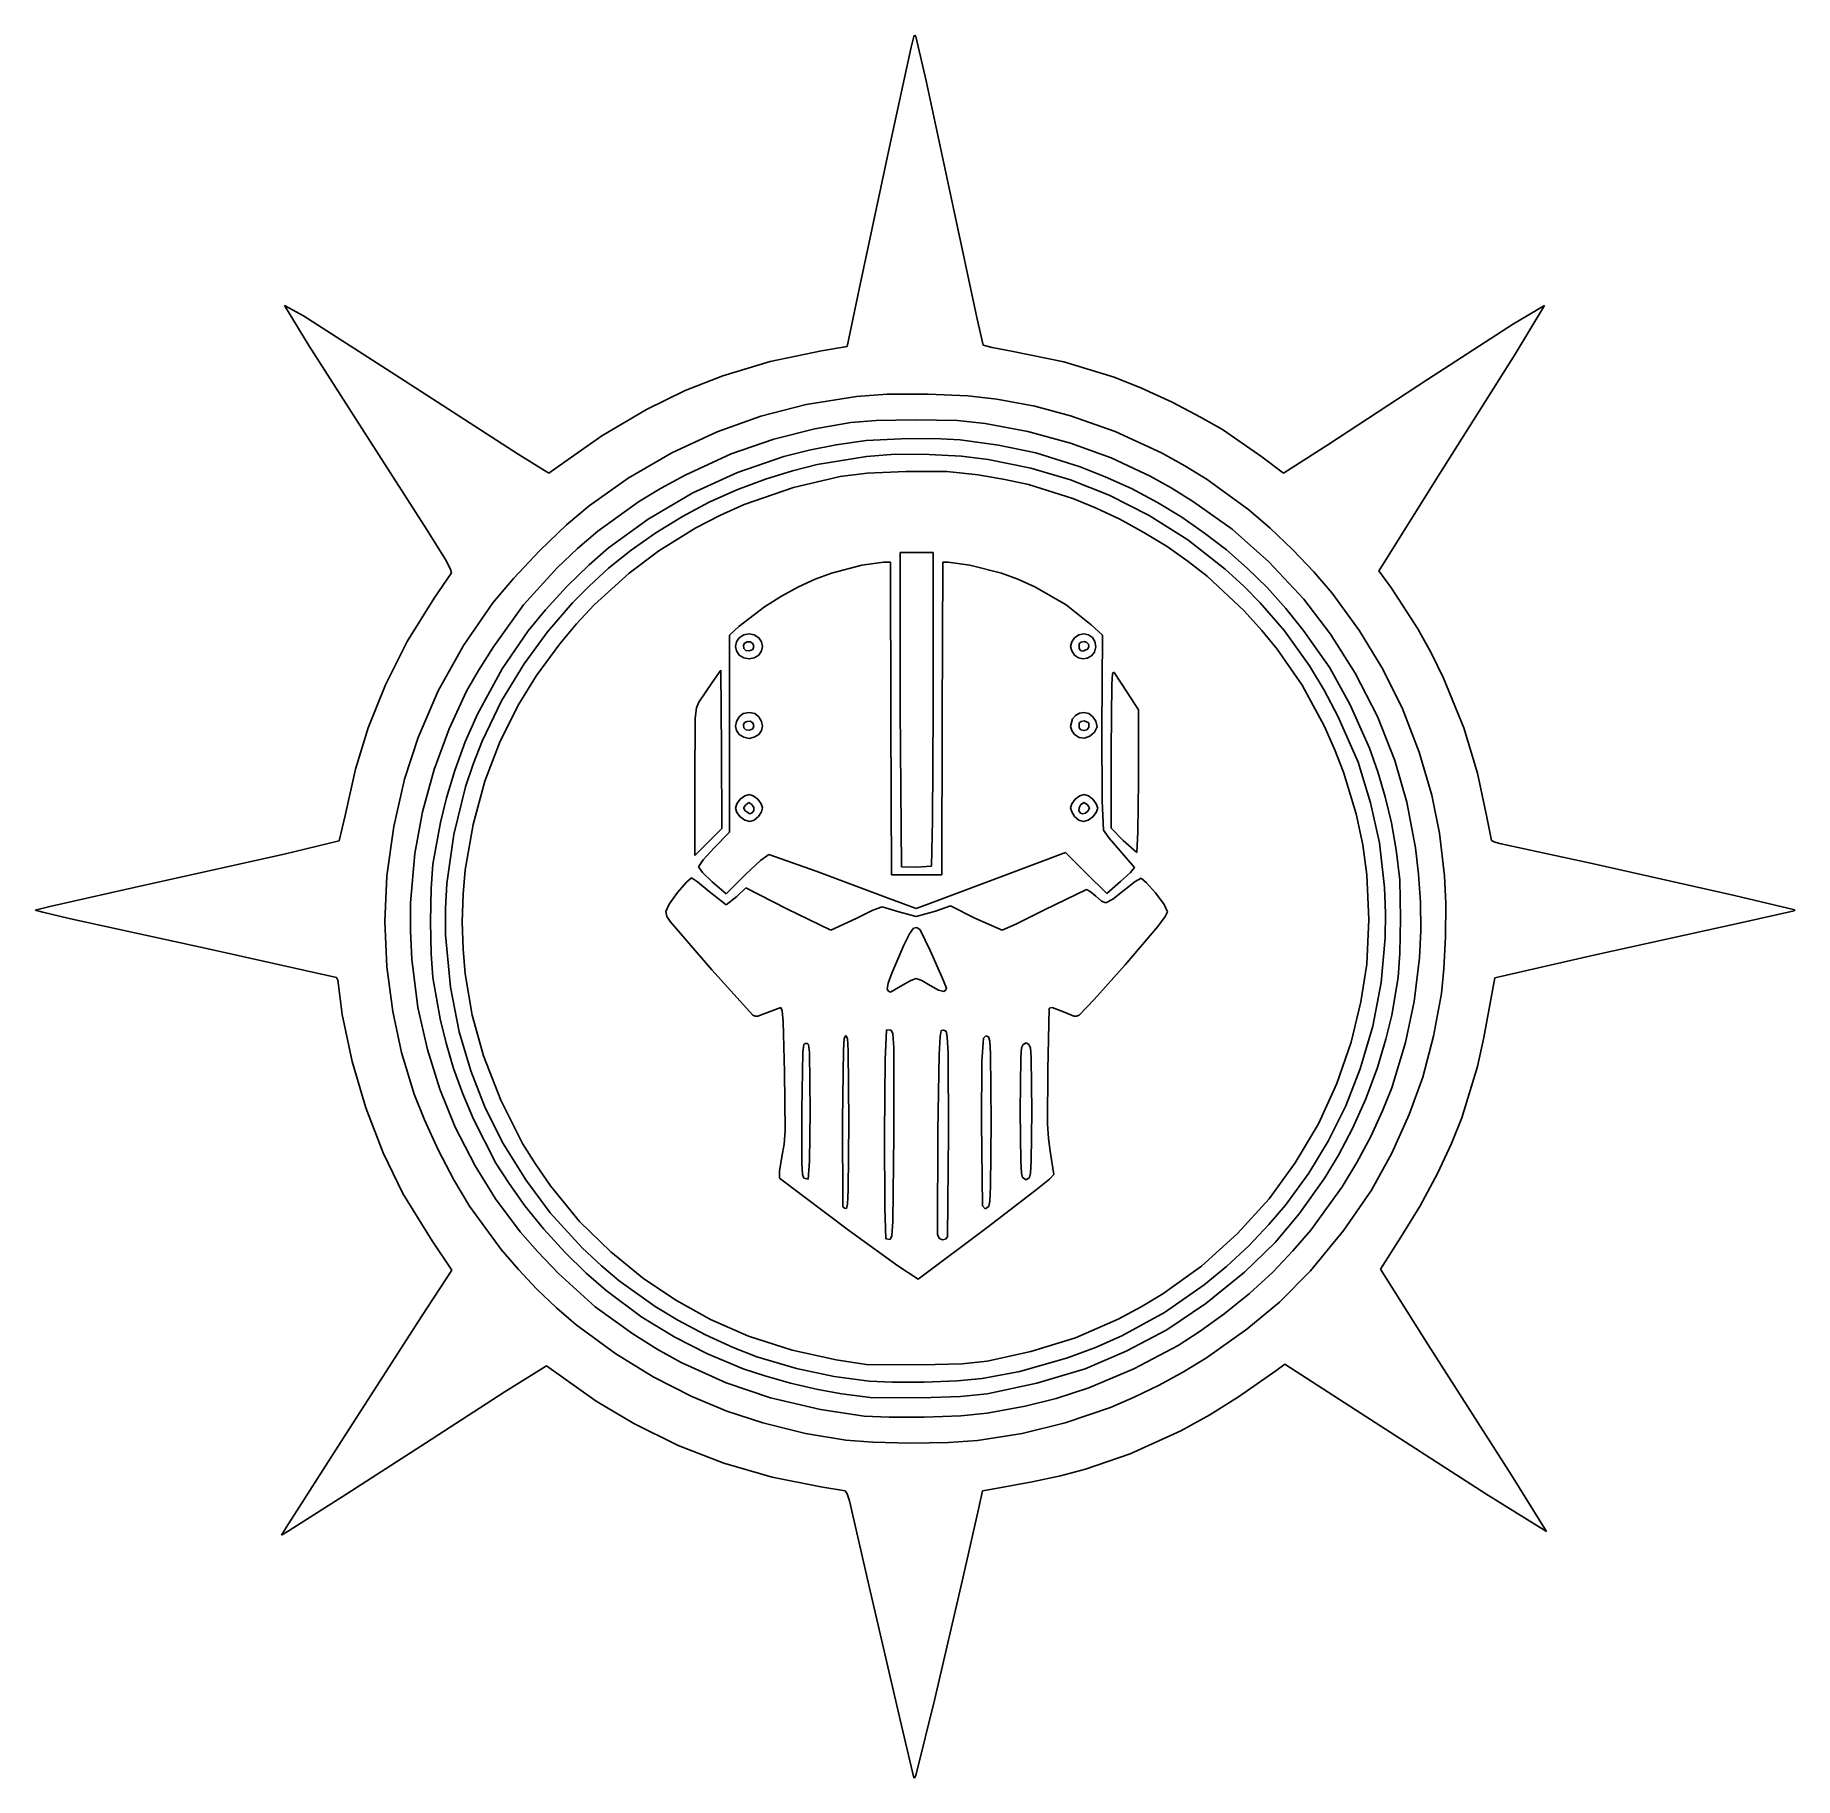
# Model space of a CAD drawing. Extents: x 318 to 558, y 66 to 304.
import ezdxf

# ---------------------------------------------------------------- set-up
doc = ezdxf.new("R2010")
doc.units = 0

msp = doc.modelspace()

# ---------------------------------------------------------------- linework, layer by layer
at = {"layer": 'Calque 1'}
for p, q in [((437.39815, 302.78459), (437.78689, 304.244011)), ((437.78689, 304.244011), (437.925359, 304.402046)), ((437.925359, 304.402046), (438.05398, 304.2398)), ((438.05398, 304.2398), (439.47709, 298.15722)), ((434.46233, 289.16139), (437.39815, 302.78459)), ((439.47709, 298.15722), (443.16748, 280.95932)), ((430.32405, 269.71449), (434.46233, 289.16139)), ((443.16748, 280.95932), (446.37625, 265.82522)), ((428.65279, 261.86282), (430.32405, 269.71449)), ((355.12958, 261.98905), (351.81349, 267.47553)), ((351.81349, 267.47553), (354.42365, 266.05271)), ((519.69092, 264.9694), (523.93633, 267.48835)), ((523.93633, 267.48835), (519.88831, 260.8048)), ((354.42365, 266.05271), (368.29585, 257.14537)), ((446.37625, 265.82522), (447.25841, 262.06685)), ((507.94182, 257.34215), (519.69092, 264.9694)), ((363.13104, 249.47385), (355.12958, 261.98905)), ((447.25841, 262.06685), (448.460165, 261.713817)), ((411.68754, 257.85691), (418.16983, 259.80651)), ((418.16983, 259.80651), (425.17893, 261.26186)), ((425.17893, 261.26186), (428.65279, 261.86282)), ((448.460165, 261.713817), (451.11869, 261.23849)), ((451.11869, 261.23849), (458.26264, 259.7938)), ((458.26264, 259.7938), (465.1418, 257.68697)), ((519.88831, 260.8048), (509.07161, 243.6531)), ((406.52816, 255.83792), (411.68754, 257.85691)), ((465.1418, 257.68697), (468.886319, 256.17096)), ((494.30382, 248.44859), (507.94182, 257.34215)), ((368.29585, 257.14537), (383.72195, 247.17749)), ((401.2365, 253.26624), (406.52816, 255.83792)), ((429.94389, 255.04217), (423.07505, 253.93108)), ((434.136961, 255.368135), (429.94389, 255.04217)), ((439.73347, 255.34616), (434.136961, 255.368135)), ((445.1547, 255.10911), (439.73347, 255.34616)), ((449.12618, 254.66722), (445.1547, 255.10911)), ((468.886319, 256.17096), (473.07087, 254.24569)), ((395.15108, 249.67336), (401.2365, 253.26624)), ((423.07505, 253.93108), (416.85734, 252.34195)), ((454.28555, 253.70671), (449.12618, 254.66722)), ((459.18035, 252.38707), (454.28555, 253.70671)), ((465.26576, 250.26987), (459.18035, 252.38707)), ((473.07087, 254.24569), (476.947015, 252.23777)), ((410.89389, 250.22909), (404.7052, 247.33488)), ((416.85734, 252.34195), (410.89389, 250.22909)), ((418.63597, 249.19026), (424.25538, 250.62122)), ((424.25538, 250.62122), (429.15017, 251.49922)), ((429.15017, 251.49922), (432.608455, 251.760165)), ((432.608455, 251.760165), (438.01371, 251.84945)), ((438.01371, 251.84945), (443.748735, 251.742454)), ((443.748735, 251.742454), (447.53871, 251.37127)), ((447.53871, 251.37127), (453.35961, 250.27541)), ((453.35961, 250.27541), (459.18044, 248.67434)), ((471.60461, 247.32861), (465.26576, 250.26987)), ((476.947015, 252.23777), (479.95004, 250.52307)), ((479.95004, 250.52307), (485.30799, 246.78266)), ((371.27889, 236.79935), (363.13104, 249.47385)), ((390.10059, 246.13051), (395.15108, 249.67336)), ((412.81739, 247.20066), (418.63597, 249.19026)), ((423.484735, 247.702972), (420.022, 246.83253)), ((427.16575, 248.45628), (423.484735, 247.702972)), ((431.278115, 249.00703), (427.16575, 248.45628)), ((436.05774, 249.2696), (431.278115, 249.00703)), ((440.552129, 249.289732), (436.05774, 249.2696)), ((444.095, 249.10081), (440.552129, 249.289732)), ((449.35822, 248.39886), (444.095, 249.10081)), ((454.41784, 247.32332), (449.35822, 248.39886)), ((459.18044, 248.67434), (464.73663, 246.63842)), ((488.28469, 244.54815), (494.30382, 248.44859)), ((383.72195, 247.17749), (387.93187, 244.57908)), ((387.93187, 244.57908), (390.10059, 246.13051)), ((404.7052, 247.33488), (398.75208, 243.87668)), ((406.53055, 244.3035), (412.81739, 247.20066)), ((420.022, 246.83253), (413.672, 244.67432)), ((421.215338, 244.88569), (424.55451, 245.75402)), ((424.55451, 245.75402), (431.30139, 246.86152)), ((431.30139, 246.86152), (435.239857, 247.162728)), ((435.239857, 247.162728), (439.86573, 247.13701)), ((439.86573, 247.13701), (444.293408, 246.879675)), ((444.293408, 246.879675), (447.93552, 246.44798)), ((447.93552, 246.44798), (453.75636, 245.26301)), ((453.75636, 245.26301), (459.15142, 243.65344)), ((460.50325, 245.4513), (454.41784, 247.32332)), ((463.927125, 244.08182), (460.50325, 245.4513)), ((464.73663, 246.63842), (470.03734, 244.16018)), ((474.790722, 245.549814), (471.60461, 247.32861)), ((477.82232, 243.68698), (474.790722, 245.549814)), ((485.30799, 246.78266), (488.28469, 244.54815)), ((398.75208, 243.87668), (393.43139, 240.1127)), ((403.190246, 242.486994), (406.53055, 244.3035)), ((413.672, 244.67432), (407.58659, 241.88557)), ((413.616274, 242.281943), (417.50844, 243.75063)), ((417.50844, 243.75063), (421.215338, 244.88569)), ((427.69492, 244.09796), (421.34492, 242.59709)), ((431.387975, 244.552993), (427.69492, 244.09796)), ((436.70304, 244.77524), (431.387975, 244.552993)), ((442.303069, 244.782142), (436.70304, 244.77524)), ((446.55873, 244.34014), (442.303069, 244.782142)), ((450.189006, 243.7142), (446.55873, 244.34014)), ((453.45416, 243.00129), (450.189006, 243.7142)), ((459.47346, 241.12324), (453.45416, 243.00129)), ((459.15142, 243.65344), (464.46591, 241.56445)), ((467.51471, 242.455), (463.927125, 244.08182)), ((470.03734, 244.16018), (472.935772, 242.547151)), ((483.52201, 239.53874), (477.82232, 243.68698)), ((509.07161, 243.6531), (501.86133, 232.1437)), ((394.62205, 236.63902), (400.1783, 240.67036)), ((400.1783, 240.67036), (403.190246, 242.486994)), ((407.58659, 241.88557), (401.50326, 238.3028)), ((406.16474, 238.634393), (409.83165, 240.61149)), ((409.83165, 240.61149), (413.616274, 242.281943)), ((421.34492, 242.59709), (414.6172, 240.27958)), ((462.602435, 239.837416), (459.47346, 241.12324)), ((464.46591, 241.56445), (469.91876, 238.79345)), ((471.063435, 240.563541), (467.51471, 242.455)), ((474.39388, 238.55782), (471.063435, 240.563541)), ((472.935772, 242.547151), (475.99046, 240.66311)), ((475.99046, 240.66311), (481.27308, 236.90999)), ((393.43139, 240.1127), (390.354191, 237.486275)), ((401.50326, 238.3028), (396.0793, 234.38636)), ((402.55561, 236.42844), (406.16474, 238.634393)), ((411.263236, 238.778279), (408.00261, 237.0856)), ((414.6172, 240.27958), (411.263236, 238.778279)), ((465.89263, 238.29516), (462.602435, 239.837416)), ((469.201374, 236.47956), (465.89263, 238.29516)), ((469.91876, 238.79345), (475.18761, 235.45044)), ((477.491155, 236.382231), (474.39388, 238.55782)), ((486.423711, 237.032792), (483.52201, 239.53874)), ((373.919542, 232.546935), (371.27889, 236.79935)), ((390.354191, 237.486275), (386.67124, 233.99753)), ((391.843921, 234.253701), (394.62205, 236.63902)), ((399.180774, 234.022805), (402.55561, 236.42844)), ((408.00261, 237.0856), (402.95638, 233.97522)), ((472.37493, 234.53655), (469.201374, 236.47956)), ((480.47929, 234.08239), (477.491155, 236.382231)), ((481.27308, 236.90999), (486.26786, 232.43202)), ((489.49894, 234.13311), (486.423711, 237.032792)), ((386.67124, 233.99753), (383.078159, 230.196727)), ((389.0658, 231.62866), (391.843921, 234.253701)), ((396.0793, 234.38636), (393.423429, 232.031967)), ((396.07719, 231.5656), (399.180774, 234.022805)), ((402.95638, 233.97522), (398.8936, 230.9226)), ((435.89698, 212.34397), (435.897, 233.731)), ((435.897, 233.731), (438.146, 233.731)), ((438.146, 233.731), (440.395, 233.731)), ((440.395, 233.731), (440.395, 212.3)), ((475.247749, 232.514775), (472.37493, 234.53655)), ((475.18761, 235.45044), (480.3053, 231.4332)), ((483.314601, 231.584249), (480.47929, 234.08239)), ((492.405605, 231.071117), (489.49894, 234.13311)), ((372.24972, 227.47709), (374.61885, 230.94349)), ((374.506315, 231.423819), (373.919542, 232.546935)), ((374.61885, 230.94349), (374.506315, 231.423819)), ((384.47835, 226.58569), (389.0658, 231.62866)), ((393.423429, 232.031967), (390.38484, 229.06484)), ((393.425785, 229.147929), (396.07719, 231.5656)), ((398.8936, 230.9226), (394.1311, 226.58638)), ((424.317371, 230.083011), (426.51233, 230.90135)), ((426.51233, 230.90135), (430.66836, 231.98835)), ((430.66836, 231.98835), (433.63566, 232.408)), ((433.63566, 232.408), (434.571, 232.408)), ((434.571, 232.408), (434.6387, 211.0429)), ((441.6537, 211.0431), (441.7214, 232.4082)), ((441.7214, 232.4082), (442.484, 232.408)), ((442.484, 232.408), (445.43944, 231.9921)), ((445.43944, 231.9921), (449.76815, 230.90222)), ((449.76815, 230.90222), (451.975164, 230.075803)), ((477.83346, 230.5098), (475.247749, 232.514775)), ((480.3053, 231.4332), (482.839297, 229.134355)), ((486.04444, 228.9319), (483.314601, 231.584249)), ((486.26786, 232.43202), (491.05998, 227.34887)), ((494.90205, 228.17492), (492.405605, 231.071117)), ((501.86133, 232.1437), (501.30456, 231.21766)), ((501.30456, 231.21766), (503.02672, 228.83641)), ((383.078159, 230.196727), (380.27218, 226.852)), ((390.38484, 229.06484), (387.459951, 225.880836)), ((391.1381, 226.83735), (393.425785, 229.147929)), ((419.687754, 227.761041), (422.0233, 229.05264)), ((422.0233, 229.05264), (424.317371, 230.083011)), ((451.975164, 230.075803), (454.28159, 229.03532)), ((454.28159, 229.03532), (458.56771, 226.55427)), ((482.87487, 225.76617), (477.83346, 230.5098)), ((482.839297, 229.134355), (485.089, 226.85999)), ((488.586103, 226.090382), (486.04444, 228.9319)), ((503.02672, 228.83641), (506.6205, 223.29409)), ((368.56944, 221.57637), (372.24972, 227.47709)), ((380.27218, 226.852), (376.24871, 221.03117)), ((380.34548, 220.85177), (384.47835, 226.58569)), ((387.73208, 222.88325), (391.1381, 226.83735)), ((394.1311, 226.58638), (391.698954, 223.966488)), ((413.87077, 223.59801), (417.39309, 226.31465)), ((417.39309, 226.31465), (419.687754, 227.761041)), ((458.56771, 226.55427), (462.00428, 223.84421)), ((485.089, 226.85999), (488.41854, 223.01555)), ((490.96899, 223.13743), (488.586103, 226.090382)), ((491.05998, 227.34887), (494.69529, 222.58637)), ((498.6579, 223.03851), (494.90205, 228.17492)), ((387.459951, 225.880836), (385.07744, 223.005)), ((391.698954, 223.966488), (389.43483, 221.26951)), ((412.614, 222.438), (413.87077, 223.59801)), ((462.00428, 223.84421), (463.53194, 222.42227)), ((485.306789, 223.085189), (482.87487, 225.76617)), ((365.59119, 215.63216), (368.56944, 221.57637)), ((385.07744, 223.005), (381.53181, 217.84562)), ((384.56163, 218.49962), (387.73208, 222.88325)), ((389.43483, 221.26951), (386.22304, 216.93013)), ((412.614, 208.987), (412.614, 222.438)), ((413.562925, 221.521415), (413.40748, 220.89882)), ((413.93665, 222.08944), (413.562925, 221.521415)), ((414.542984, 222.464271), (413.93665, 222.08944)), ((414.524186, 221.019209), (414.66716, 221.33829)), ((415.25956, 222.61861), (414.542984, 222.464271)), ((414.66716, 221.33829), (415.003256, 221.502334)), ((415.003256, 221.502334), (415.4299, 221.51532)), ((415.976145, 222.464271), (415.25956, 222.61861)), ((415.4299, 221.51532), (415.781157, 221.298001)), ((415.781157, 221.298001), (415.92102, 220.8952)), ((416.58248, 222.08944), (415.976145, 222.464271)), ((416.956205, 221.521415), (416.58248, 222.08944)), ((417.11165, 220.89882), (416.956205, 221.521415)), ((459.33579, 221.521415), (459.18035, 220.89882)), ((459.70951, 222.08944), (459.33579, 221.521415)), ((460.304351, 222.463169), (459.70951, 222.08944)), ((460.99142, 222.61861), (460.304351, 222.463169)), ((460.33922, 220.62157), (460.36312, 221.28302)), ((460.36312, 221.28302), (460.626661, 221.478834)), ((460.626661, 221.478834), (461.01972, 221.56028)), ((461.651674, 222.47648), (460.99142, 222.61861)), ((461.01972, 221.56028), (461.403524, 221.453168)), ((461.403524, 221.453168), (461.64488, 221.19565)), ((461.64488, 221.19565), (461.656392, 220.850932)), ((462.18205, 222.13476), (461.651674, 222.47648)), ((462.491301, 221.55097), (462.18205, 222.13476)), ((462.61993, 220.82684), (462.491301, 221.55097)), ((463.53194, 222.42227), (463.46294, 209.46677)), ((487.41821, 220.502), (485.306789, 223.085189)), ((488.41854, 223.01555), (491.80053, 218.25305)), ((494.57979, 217.95446), (490.96899, 223.13743)), ((494.69529, 222.58637), (498.06742, 217.26181)), ((501.70794, 218.01143), (498.6579, 223.03851)), ((506.6205, 223.29409), (508.426568, 220.008259)), ((376.24871, 221.03117), (372.81717, 214.81346)), ((378.314106, 217.625917), (380.34548, 220.85177)), ((413.40748, 220.89882), (413.562925, 220.276224)), ((413.562925, 220.276224), (413.93665, 219.70819)), ((413.93665, 219.70819), (414.542984, 219.333367)), ((414.56179, 220.63346), (414.524186, 221.019209)), ((414.542984, 219.333367), (415.25956, 219.17903)), ((414.844092, 220.339951), (414.56179, 220.63346)), ((414.56179, 220.63346), (414.56179, 220.63346)), ((415.32453, 220.28495), (414.844092, 220.339951)), ((415.25956, 219.17903), (415.976145, 219.333367)), ((415.769137, 220.481902), (415.32453, 220.28495)), ((415.92102, 220.8952), (415.769137, 220.481902)), ((415.976145, 219.333367), (416.58248, 219.70819)), ((416.58248, 219.70819), (416.956205, 220.276224)), ((416.58248, 219.70819), (416.58248, 219.70819)), ((416.956205, 220.276224), (417.11165, 220.89882)), ((459.18035, 220.89882), (459.33579, 220.276224)), ((459.33579, 220.276224), (459.70951, 219.70819)), ((459.70951, 219.70819), (460.260242, 219.33447)), ((460.260242, 219.33447), (460.84126, 219.17903)), ((460.546802, 220.35022), (460.3392, 220.62157)), ((460.3392, 220.62157), (460.33922, 220.62157)), ((460.8389, 220.23736), (460.546802, 220.35022)), ((461.48798, 220.53419), (460.8389, 220.23736)), ((460.84126, 219.17903), (461.439579, 219.300017)), ((461.439579, 219.300017), (462.03189, 219.59091)), ((461.656392, 220.850932), (461.48798, 220.53419)), ((462.03189, 219.59091), (462.473521, 220.105409)), ((462.03189, 219.59091), (462.03189, 219.59091)), ((462.473521, 220.105409), (462.61993, 220.82684)), ((490.80234, 215.60721), (487.41821, 220.502)), ((508.426568, 220.008259), (510.14061, 216.54722)), ((376.69302, 214.76635), (378.314106, 217.625917)), ((381.53181, 217.84562), (378.1699, 211.63846)), ((381.46211, 213.47254), (384.56163, 218.49962)), ((386.22304, 216.93013), (383.82146, 213.00391)), ((410.21378, 215.95855), (411.423, 217.63293)), ((411.423, 217.63293), (411.4922, 206.83573)), ((464.803098, 215.74932), (464.917976, 217.150695)), ((464.917976, 217.150695), (465.005281, 217.351537)), ((465.005281, 217.351537), (465.11608, 217.3179)), ((465.11608, 217.3179), (466.96816, 214.57499)), ((491.80053, 218.25305), (493.814026, 214.922605)), ((497.36105, 212.92737), (494.57979, 217.95446)), ((498.06742, 217.26181), (501.10749, 211.30868)), ((504.46339, 212.5005), (501.70794, 218.01143)), ((510.14061, 216.54722), (512.88363, 209.78641)), ((363.23812, 209.79401), (365.59119, 215.63216)), ((372.81717, 214.81346), (370.05015, 208.46346)), ((374.30618, 209.65409), (376.69302, 214.76635)), ((408.42785, 213.27687), (410.21378, 215.95855)), ((464.737, 206.874), (464.803098, 215.74932)), ((466.96816, 214.57499), (468.44116, 212.21951)), ((493.84259, 210.05096), (490.80234, 215.60721)), ((493.814026, 214.922605), (495.70648, 211.37388)), ((378.1699, 211.63846), (376.508129, 207.856575)), ((378.80491, 207.9343), (381.46211, 213.47254)), ((383.82146, 213.00391), (381.29125, 207.93434)), ((407.927786, 211.078241), (408.099575, 212.518123)), ((408.099575, 212.518123), (408.42785, 213.27687)), ((414.478999, 211.71042), (413.8954, 211.25631)), ((415.25954, 211.85889), (414.478999, 211.71042)), ((416.04009, 211.71042), (415.25954, 211.85889)), ((416.62369, 211.25631), (416.04009, 211.71042)), ((436.07602, 190.77777), (435.89698, 212.34397)), ((440.395, 212.3), (440.336707, 197.161675)), ((460.38816, 211.77722), (459.849185, 211.449595)), ((461.033595, 211.885904), (460.38816, 211.77722)), ((461.67711, 211.73022), (461.033595, 211.885904)), ((462.225347, 211.295432), (461.67711, 211.73022)), ((468.44116, 212.21951), (468.441, 202.47)), ((500.01655, 206.97312), (497.36105, 212.92737)), ((506.80604, 206.44529), (504.46339, 212.5005)), ((361.51005, 204.12612), (363.23812, 209.79401)), ((372.27054, 204.09791), (374.30618, 209.65409)), ((407.85112, 202.29897), (407.927786, 211.078241)), ((413.550791, 210.645051), (413.40746, 210.02159)), ((413.40746, 210.02159), (413.562905, 209.419695)), ((413.8954, 211.25631), (413.550791, 210.645051)), ((413.562905, 209.419695), (413.93663, 208.86028)), ((414.524166, 210.171295), (414.66714, 210.49038)), ((414.56177, 209.78555), (414.524166, 210.171295)), ((414.844072, 209.492032), (414.56177, 209.78555)), ((414.56177, 209.78555), (414.56177, 209.78555)), ((414.66714, 210.49038), (415.003236, 210.65442)), ((415.32451, 209.43703), (414.844072, 209.492032)), ((415.003236, 210.65442), (415.42988, 210.66741)), ((415.769117, 209.633986), (415.32451, 209.43703)), ((415.42988, 210.66741), (415.781137, 210.45009)), ((415.921, 210.04728), (415.769117, 209.633986)), ((415.781137, 210.45009), (415.921, 210.04728)), ((416.58246, 208.86028), (416.956185, 209.419695)), ((416.968299, 210.645051), (416.62369, 211.25631)), ((416.956185, 209.419695), (417.11163, 210.02159)), ((417.11163, 210.02159), (416.968299, 210.645051)), ((434.6387, 211.0429), (434.7064, 189.6778)), ((441.586, 189.678), (441.6537, 211.0431)), ((459.46108, 211.00701), (459.18041, 209.93602)), ((459.18041, 209.93602), (459.340432, 209.389984)), ((459.340432, 209.389984), (459.72517, 208.84469)), ((459.849185, 211.449595), (459.46108, 211.00701)), ((460.592944, 209.502309), (460.33925, 209.77365)), ((460.33925, 209.77365), (460.33928, 209.77365)), ((460.33928, 209.77365), (460.36318, 210.43511)), ((460.36318, 210.43511), (460.630449, 210.630919)), ((460.99585, 209.38945), (460.592944, 209.502309)), ((460.630449, 210.630919), (461.03247, 210.71236)), ((461.402875, 209.513042), (460.99585, 209.38945)), ((461.03247, 210.71236), (461.67917, 210.47165)), ((461.66647, 209.8102), (461.402875, 209.513042)), ((461.67917, 210.47165), (461.66647, 209.8102)), ((461.830027, 208.62873), (462.43447, 209.17417)), ((462.64118, 210.66119), (462.225347, 211.295432)), ((462.43447, 209.17416), (462.813649, 209.896405)), ((462.43447, 209.17417), (462.43447, 209.17416)), ((462.813649, 209.896405), (462.64118, 210.66119)), ((463.46294, 209.46677), (463.481795, 199.731315)), ((495.25057, 206.877611), (493.84259, 210.05096)), ((495.70648, 211.37388), (498.46009, 205.0876)), ((501.10749, 211.30868), (503.48099, 205.28846)), ((512.88363, 209.78641), (514.75128, 203.5687)), ((370.05015, 208.46346), (368.1835, 202.77492)), ((376.508129, 207.856575), (375.05809, 203.96555)), ((377.579856, 204.791999), (378.80491, 207.9343)), ((381.29125, 207.93434), (379.18241, 202.46785)), ((411.4922, 206.83573), (411.5614, 196.03853)), ((412.61382, 195.53501), (412.614, 208.987)), ((413.93663, 208.86028), (414.542964, 208.485452)), ((414.542964, 208.485452), (415.25954, 208.33111)), ((415.25954, 208.33111), (415.976125, 208.485452)), ((415.976125, 208.485452), (416.58246, 208.86028)), ((416.58246, 208.86028), (416.58246, 208.86028)), ((459.72517, 208.84469), (460.337287, 208.454277)), ((460.337287, 208.454277), (461.08808, 208.38167)), ((461.08808, 208.38167), (461.830027, 208.62873)), ((464.73652, 196.04219), (464.737, 206.874)), ((496.47414, 203.70658), (495.25057, 206.877611)), ((501.149661, 203.760476), (500.01655, 206.97312)), ((376.53139, 201.69562), (377.579856, 204.791999)), ((498.46009, 205.0876), (500.16992, 199.53135)), ((503.48099, 205.28846), (505.12521, 199.59992)), ((508.51637, 200.55617), (506.80604, 206.44529)), ((360.09743, 197.81778), (361.51005, 204.12612)), ((368.1835, 202.77492), (366.72656, 196.29263)), ((370.6704, 198.27707), (372.27054, 204.09791)), ((375.05809, 203.96555), (373.947246, 200.229961)), ((379.18241, 202.46785), (377.56385, 196.57572)), ((407.85119, 192.32832), (407.85112, 202.29897)), ((468.441, 202.47), (468.380477, 195.584619)), ((498.1896, 198.01804), (496.47414, 203.70658)), ((502.16749, 200.35854), (501.149661, 203.760476)), ((514.75128, 203.5687), (516.02723, 197.5766)), ((373.947246, 200.229961), (373.10098, 196.8218)), ((374.94647, 195.21333), (376.53139, 201.69562)), ((414.05698, 200.00879), (413.598322, 199.387624)), ((414.67815, 200.467456), (414.05698, 200.00879)), ((415.25963, 200.65823), (414.67815, 200.467456)), ((414.81935, 199.27299), (415.254161, 199.575511)), ((415.254161, 199.575511), (415.66624, 199.30669)), ((415.841117, 200.467456), (415.25963, 200.65823)), ((416.46228, 200.00879), (415.841117, 200.467456)), ((416.920946, 199.401639), (416.46228, 200.00879)), ((459.82985, 200.00879), (459.371189, 199.401639)), ((460.45102, 200.467456), (459.82985, 200.00879)), ((461.0325, 200.65823), (460.45102, 200.467456)), ((460.59944, 199.28023), (461.033602, 199.579917)), ((461.61398, 200.467456), (461.0325, 200.65823)), ((461.033602, 199.579917), (461.47279, 199.27323)), ((462.23515, 200.00879), (461.61398, 200.467456)), ((462.693811, 199.387624), (462.23515, 200.00879)), ((463.481795, 199.731315), (463.65938, 195.81307)), ((500.16992, 199.53135), (501.35682, 194.04075)), ((502.996751, 196.772615), (502.16749, 200.35854)), ((505.12521, 199.59992), (506.29769, 193.38221)), ((509.55718, 195.36659), (508.51637, 200.55617)), ((359.26237, 194.319), (360.09743, 197.81778)), ((369.62231, 192.60126), (370.6704, 198.27707)), ((413.598322, 199.387624), (413.40755, 198.80614)), ((413.40755, 198.80614), (413.598322, 198.22466)), ((413.598322, 198.22466), (414.05698, 197.60349)), ((414.05698, 197.60349), (414.707839, 197.144829)), ((414.527555, 198.838432), (414.81935, 199.27299)), ((414.71945, 198.42255), (414.527555, 198.838432)), ((414.707839, 197.144829), (415.3607, 196.95406)), ((414.71946, 198.42255), (414.71945, 198.42255)), ((415.39603, 198.01239), (414.71946, 198.42255)), ((415.3607, 196.95406), (415.9858, 197.146124)), ((415.683471, 198.14277), (415.39603, 198.01239)), ((415.66624, 199.30669), (415.906772, 198.889366)), ((415.90252, 198.45624), (415.683471, 198.14277)), ((415.906772, 198.889366), (415.90252, 198.45624)), ((415.9858, 197.146124), (416.56335, 197.6512)), ((416.56335, 197.6512), (416.950635, 198.29205)), ((416.56335, 197.6512), (416.56335, 197.6512)), ((417.11172, 198.85385), (416.920946, 199.401639)), ((416.950635, 198.29205), (417.11172, 198.85385)), ((440.336707, 197.161675), (440.19656, 190.8603)), ((459.371189, 199.401639), (459.18042, 198.85385)), ((459.18042, 198.85385), (459.341501, 198.29205)), ((459.341501, 198.29205), (459.72879, 197.6512)), ((459.72879, 197.6512), (460.306336, 197.146124)), ((460.306336, 197.146124), (460.93144, 196.95406)), ((460.32656, 198.42978), (460.340645, 198.851776)), ((460.549182, 198.13524), (460.32656, 198.43002)), ((460.32656, 198.43002), (460.32656, 198.42978)), ((460.340645, 198.851776), (460.59944, 199.28023)), ((460.85951, 198.01263), (460.549182, 198.13524)), ((461.222779, 198.133114), (460.85951, 198.01263)), ((460.93144, 196.95406), (461.584292, 197.144829)), ((461.57269, 198.42279), (461.222779, 198.133114)), ((461.47279, 199.27323), (461.764581, 198.838672)), ((461.764581, 198.838672), (461.57269, 198.42279)), ((461.584292, 197.144829), (462.23515, 197.60349)), ((462.23515, 197.60349), (462.693811, 198.22466)), ((462.23515, 197.60349), (462.23515, 197.60349)), ((462.88458, 198.80614), (462.693811, 199.387624)), ((462.693811, 198.22466), (462.88458, 198.80614)), ((499.10832, 193.77909), (498.1896, 198.01804)), ((516.02723, 197.5766), (516.68889, 194.37021)), ((366.72656, 196.29263), (365.79087, 189.54576)), ((373.10098, 196.8218), (372.09332, 191.13326)), ((373.96674, 188.4874), (374.94647, 195.21333)), ((377.56385, 196.57572), (376.47967, 190.36807)), ((411.5614, 196.03853), (409.70629, 194.18342)), ((410.49715, 193.36646), (412.61382, 195.53501)), ((463.65938, 195.81307), (464.432423, 194.707055)), ((464.432423, 194.707055), (465.91825, 193.02837)), ((466.38252, 194.38143), (464.73652, 196.04219)), ((468.380477, 195.584619), (468.23492, 192.72079)), ((503.6765, 193.11763), (502.996751, 196.772615)), ((510.2757, 189.54576), (509.55718, 195.36659)), ((333.1063, 188.3605), (351.7594, 192.50353)), ((351.7594, 192.50353), (359.26237, 194.319)), ((369.04265, 185.8544), (369.62231, 192.60126)), ((409.70629, 194.18342), (407.85119, 192.32832)), ((409.00226, 191.716849), (410.49715, 193.36646)), ((417.95173, 192.45617), (416.852521, 191.666229)), ((424.42951, 190.1706), (417.95173, 192.45617)), ((458.4893, 192.74144), (450.03747, 189.53274)), ((461.30664, 189.93283), (458.4893, 192.74144)), ((465.91825, 193.02837), (467.91168, 190.67921)), ((466.38284, 194.38155), (466.38252, 194.38143)), ((468.23492, 192.72079), (466.38284, 194.38155)), ((499.66282, 189.67805), (499.10832, 193.77909)), ((501.35682, 194.04075), (502.0626, 187.9553)), ((504.13471, 189.005432), (503.6765, 193.11763)), ((506.29769, 193.38221), (506.708134, 189.787191)), ((516.68889, 194.37021), (517.133121, 194.135789)), ((517.133121, 194.135789), (517.97807, 193.93307)), ((517.97807, 193.93307), (530.43317, 191.24727)), ((372.09332, 191.13326), (371.846041, 187.815311)), ((376.47967, 190.36807), (376.212356, 187.028959)), ((408.38049, 190.79596), (409.00226, 191.716849)), ((408.929869, 190.02501), (408.38049, 190.79596)), ((410.25072, 188.7359), (408.929869, 190.02501)), ((416.852521, 191.666229), (414.8193, 189.767)), ((434.28785, 186.4973), (424.42951, 190.1706)), ((436.07612, 190.77796), (436.07602, 190.77777)), ((438.12664, 190.72536), (436.07612, 190.77796)), ((440.19656, 190.8603), (438.12664, 190.72536)), ((464.12399, 187.12422), (461.30664, 189.93283)), ((467.355359, 190.010145), (466.01783, 188.77042)), ((467.91168, 190.67921), (467.355359, 190.010145)), ((530.43317, 191.24727), (549.87407, 186.87873)), ((319.7449, 185.348), (333.1063, 188.3605)), ((365.79087, 189.54576), (365.51966, 183.328)), ((371.846041, 187.815311), (371.74784, 183.328)), ((373.78201, 185.07155), (373.96674, 188.4874)), ((405.4914, 187.2811), (406.71858, 188.692557)), ((406.71858, 188.692557), (407.40963, 189.2775)), ((407.40963, 189.2775), (408.242142, 188.731925)), ((408.242142, 188.731925), (409.80946, 187.4254)), ((412.12094, 187.0778), (410.25072, 188.7359)), ((414.8193, 189.767), (412.12094, 187.0778)), ((413.61299, 186.7421), (414.8461, 187.9072)), ((414.8461, 187.9072), (420.43304, 185.0223)), ((434.7064, 189.6778), (438.146, 189.678)), ((438.146, 189.678), (441.586, 189.678)), ((450.03747, 189.53274), (439.84407, 185.71662)), ((455.61461, 184.9155), (461.34753, 187.6937)), ((461.34753, 187.6937), (461.875912, 187.421675)), ((466.01783, 188.77042), (464.12399, 187.12422)), ((464.951656, 186.351038), (466.50245, 187.5759)), ((466.50245, 187.5759), (468.009061, 188.777099)), ((468.009061, 188.777099), (468.83885, 189.22958)), ((468.83885, 189.22958), (469.557847, 188.605903)), ((469.557847, 188.605903), (470.79808, 187.2197)), ((499.92183, 183.5926), (499.66282, 189.67805)), ((502.0626, 187.9553), (502.211041, 184.463238)), ((504.26349, 183.7249), (504.13471, 189.005432)), ((506.708134, 189.787191), (506.9752, 185.9739)), ((510.451366, 185.770057), (510.2757, 189.54576)), ((317.76052, 184.868), (319.7449, 185.348)), ((369.023681, 182.008812), (369.04265, 185.8544)), ((373.81703, 181.476), (373.78201, 185.07155)), ((376.212356, 187.028959), (376.10117, 183.2855)), ((403.88242, 184.6709), (404.339866, 185.676225)), ((404.339866, 185.676225), (405.4914, 187.2811)), ((409.80946, 187.4254), (412.13996, 185.577)), ((412.13996, 185.577), (413.61299, 186.7421)), ((432.173035, 184.846062), (433.44211, 185.3124)), ((433.44211, 185.3124), (435.73925, 184.651)), ((438.10247, 185.10922), (434.28785, 186.4973)), ((439.84407, 185.71662), (438.10247, 185.10922)), ((440.72523, 184.7098), (442.77532, 185.4353)), ((442.77532, 185.4353), (446.08573, 183.7864)), ((461.875912, 187.421675), (462.61992, 186.7676)), ((462.61992, 186.7676), (463.400159, 186.113613)), ((463.400159, 186.113613), (464.01566, 185.8416)), ((464.01566, 185.8416), (464.951656, 186.351038)), ((470.79808, 187.2197), (471.982795, 185.629463)), ((471.982795, 185.629463), (472.4095, 184.6411)), ((506.9752, 185.9739), (507.00709, 182.095688)), ((510.41539, 181.2114), (510.451366, 185.770057)), ((549.87407, 186.87873), (558.10645, 184.89953)), ((318.81885, 184.5726), (317.76052, 184.868)), ((322.39073, 183.7185), (318.81885, 184.5726)), ((341.78463, 179.4811), (322.39073, 183.7185)), ((365.51966, 183.328), (365.79337, 177.1103)), ((371.74784, 183.328), (371.849217, 178.891287)), ((376.10117, 183.2855), (376.221006, 179.524175)), ((404.056907, 184.015862), (403.88242, 184.6709)), ((404.47642, 183.2976), (404.056907, 184.015862)), ((410.18159, 176.7135), (404.47642, 183.2976)), ((420.43304, 185.0223), (426.43869, 182.1374)), ((426.43869, 182.1374), (429.87985, 183.7249)), ((429.87985, 183.7249), (432.173035, 184.846062)), ((435.73925, 184.651), (438.08586, 183.9869)), ((438.08586, 183.9869), (440.72523, 184.7098)), ((446.08573, 183.7864), (449.82633, 182.1374)), ((449.82633, 182.1374), (451.704089, 182.953487)), ((451.704089, 182.953487), (455.61461, 184.9155)), ((472.093203, 183.980148), (471.086485, 182.626413)), ((472.4095, 184.6411), (472.093203, 183.980148)), ((499.65574, 177.5072), (499.92183, 183.5926)), ((502.211041, 184.463238), (502.17283, 181.0791)), ((504.177356, 178.993437), (504.26349, 183.7249)), ((550.90175, 183.17983), (530.64215, 178.69293)), ((558.02345, 184.78333), (550.90175, 183.17983)), ((558.10645, 184.89953), (558.02345, 184.78333)), ((369.20593, 178.1687), (369.023681, 182.008812)), ((374.4922, 174.3322), (373.81703, 181.476)), ((437.163735, 181.617387), (436.43043, 180.0919)), ((437.74272, 182.3985), (437.163735, 181.617387)), ((438.204075, 182.48565), (437.74272, 182.3985)), ((438.64641, 182.1693), (438.204075, 182.48565)), ((440.02756, 179.3417), (438.64641, 182.1693)), ((471.086485, 182.626413), (466.65481, 177.4042)), ((502.17283, 181.0791), (501.62066, 174.9677)), ((507.00709, 182.095688), (506.83282, 178.3578)), ((510.184101, 176.8602), (510.41539, 181.2114)), ((358.91643, 175.647), (341.78463, 179.4811)), ((370.04686, 171.5541), (369.20593, 178.1687)), ((371.849217, 178.891287), (372.08735, 175.6551)), ((376.221006, 179.524175), (376.50912, 176.1422)), ((436.43043, 180.0919), (434.78291, 176.2633)), ((441.61062, 175.7382), (440.02756, 179.3417)), ((503.94591, 175.6551), (504.177356, 178.993437)), ((506.83282, 178.3578), (506.13248, 172.4047)), ((530.64215, 178.69293), (517.12995, 175.60003)), ((359.093976, 175.277512), (358.91643, 175.647)), ((365.79337, 177.1103), (366.59934, 171.0249)), ((372.08735, 175.6551), (373.07442, 170.0245)), ((376.50912, 176.1422), (377.46173, 170.5062)), ((415.79383, 170.5373), (410.18159, 176.7135)), ((434.78291, 176.2633), (434.261042, 174.890687)), ((437.349257, 175.250787), (438.09774, 175.5228)), ((438.09774, 175.5228), (438.864225, 175.24275)), ((442.24715, 174.2004), (441.61062, 175.7382)), ((466.65481, 177.4042), (462.427042, 172.658838)), ((498.83427, 172.3478), (499.65574, 177.5072)), ((503.06863, 170.4958), (503.94591, 175.6551)), ((509.85646, 173.4582), (510.184101, 176.8602)), ((517.12995, 175.60003), (516.35858, 171.42183)), ((359.16782, 174.6075), (359.093976, 175.277512)), ((359.69767, 170.5882), (359.16782, 174.6075)), ((375.67573, 168.2261), (374.4922, 174.3322)), ((434.261042, 174.890687), (434.13582, 174.0805)), ((434.13582, 174.0805), (434.330096, 173.791125)), ((434.330096, 173.791125), (434.57637, 173.6708)), ((434.57637, 173.6708), (436.23479, 174.5968)), ((436.23479, 174.5968), (437.349257, 175.250787)), ((436.23479, 174.5968), (436.23479, 174.5968)), ((438.864225, 175.24275), (440.02197, 174.5694)), ((440.02197, 174.5694), (441.152552, 173.940212)), ((441.152552, 173.940212), (441.85274, 173.7674)), ((441.85274, 173.7674), (442.131294, 173.956937)), ((442.131294, 173.956937), (442.24715, 174.2004)), ((501.62066, 174.9677), (500.46776, 169.0146)), ((508.769, 167.6373), (509.85646, 173.4582)), ((366.59934, 171.0249), (367.78069, 165.4177)), ((371.35166, 165.8121), (370.04686, 171.5541)), ((417.79354, 170.868), (416.470356, 170.365075)), ((419.61502, 171.5541), (417.79354, 170.868)), ((419.777507, 171.112314), (419.61502, 171.5541)), ((419.907482, 169.639437), (419.777507, 171.112314)), ((456.26279, 171.4881), (456.09352, 163.0679)), ((456.67559, 171.5541), (456.26279, 171.4881)), ((458.43401, 170.8686), (456.67559, 171.5541)), ((459.638724, 170.369525), (458.43401, 170.8686)), ((462.427042, 172.658838), (460.34345, 170.5)), ((497.49407, 166.8317), (498.83427, 172.3478)), ((506.13248, 172.4047), (504.9233, 166.7916)), ((516.35858, 171.42183), (515.639879, 167.45308)), ((361.03703, 164.1936), (359.69767, 170.5882)), ((373.07442, 170.0245), (373.876264, 166.692037)), ((377.46173, 170.5062), (379.0033, 164.9395)), ((416.106832, 170.375981), (415.79383, 170.5373)), ((416.470356, 170.365075), (416.106832, 170.375981)), ((420.12052, 162.7153), (419.907482, 169.639437)), ((434.02104, 168.4961), (433.84831, 164.409025)), ((434.68479, 168.4831), (434.02104, 168.4961)), ((434.90986, 167.978656), (434.68479, 168.4831)), ((441.52888, 168.4256), (441.379037, 167.591655)), ((441.842982, 168.4755), (441.52888, 168.4256)), ((442.17198, 168.3316), (441.842982, 168.4755)), ((442.33828, 167.57547), (442.17198, 168.3316)), ((460.007735, 170.364909), (459.638724, 170.369525)), ((460.34345, 170.5), (460.007735, 170.364909)), ((500.46776, 169.0146), (498.75415, 163.1688)), ((502.262016, 167.251312), (503.06863, 170.4958)), ((373.876264, 166.692037), (374.8887, 163.2428)), ((377.28091, 162.8906), (375.67573, 168.2261)), ((422.762485, 166.488883), (422.596867, 165.445662)), ((422.893285, 166.63332), (422.762485, 166.488883)), ((423.06482, 166.6593), (422.893285, 166.63332)), ((423.236588, 166.634021), (423.06482, 166.6593)), ((423.366485, 166.490144), (423.236588, 166.634021)), ((423.524056, 165.43835), (423.366485, 166.490144)), ((428.278549, 167.328812), (428.148685, 165.721725)), ((428.48871, 167.7176), (428.278549, 167.328812)), ((428.69702, 167.325556), (428.48871, 167.7176)), ((428.817192, 165.692825), (428.69702, 167.325556)), ((435.028327, 166.051875), (434.90986, 167.978656)), ((435.03939, 154.1321), (435.028327, 166.051875)), ((441.379037, 167.591655), (441.251426, 165.161137)), ((442.442439, 165.316837), (442.33828, 167.57547)), ((447.29261, 167.3552), (447.080609, 164.204287)), ((447.594772, 167.71505), (447.29261, 167.3552)), ((447.95407, 167.57), (447.594772, 167.71505)), ((448.147067, 166.977134), (447.95407, 167.57)), ((448.262275, 165.219425), (448.147067, 166.977134)), ((452.493479, 166.037406), (452.372907, 164.672975)), ((452.69816, 166.527), (452.493479, 166.037406)), ((453.095039, 166.7241), (452.69816, 166.527)), ((453.49191, 166.527), (453.095039, 166.7241)), ((453.696592, 166.037406), (453.49191, 166.527)), ((453.817167, 164.672975), (453.696592, 166.037406)), ((495.54595, 161.199), (497.49407, 166.8317)), ((501.08944, 163.352), (502.262016, 167.251312)), ((504.9233, 166.7916), (503.04758, 160.5739)), ((507.27818, 162.0291), (508.769, 167.6373)), ((515.639879, 167.45308), (514.74939, 163.48433)), ((362.90569, 157.8436), (361.03703, 164.1936)), ((367.78069, 165.4177), (369.50878, 159.7292)), ((373.0274, 160.3881), (371.35166, 165.8121)), ((379.0033, 164.9395), (381.34166, 158.8907)), ((422.596867, 165.445662), (422.46598, 157.549)), ((423.59399, 157.4209), (423.524056, 165.43835)), ((428.148685, 165.721725), (428.0228, 156.2083)), ((428.88559, 155.9657), (428.817192, 165.692825)), ((433.84831, 164.409025), (433.78034, 154.2519)), ((441.251426, 165.161137), (441.03467, 154.7278)), ((442.51159, 154.3454), (442.442439, 165.316837)), ((447.080609, 164.204287), (447.00957, 155.8504)), ((448.33249, 155.9642), (448.262275, 165.219425)), ((452.372907, 164.672975), (452.30129, 157.4194)), ((453.88879, 157.4194), (453.817167, 164.672975)), ((514.74939, 163.48433), (512.63009, 156.47283)), ((374.8887, 163.2428), (376.166645, 159.747925)), ((379.24262, 157.8407), (377.28091, 162.8906)), ((420.195635, 154.765762), (420.12052, 162.7153)), ((456.09352, 163.0679), (456.040472, 155.673775)), ((493.03725, 155.6853), (495.54595, 161.199)), ((498.75415, 163.1688), (496.77912, 158.1239)), ((499.513377, 159.092737), (501.08944, 163.352)), ((505.45231, 156.933), (507.27818, 162.0291)), ((369.50878, 159.7292), (370.915706, 156.201587)), ((375.12971, 155.214), (373.0274, 160.3881)), ((376.166645, 159.747925), (377.60686, 156.3057)), ((381.34166, 158.8907), (384.33559, 152.9975)), ((497.68998, 155.0176), (499.513377, 159.092737)), ((503.04758, 160.5739), (501.770576, 157.430325)), ((365.30424, 151.7103), (362.90569, 157.8436)), ((377.60686, 156.3057), (380.69144, 150.3074)), ((381.66086, 152.9897), (379.24262, 157.8407)), ((422.46598, 157.549), (422.480152, 150.282687)), ((423.525349, 150.557575), (423.59399, 157.4209)), ((423.59399, 157.4209), (423.59399, 157.4209)), ((452.30129, 157.4194), (452.372215, 150.531362)), ((453.817857, 150.531362), (453.88879, 157.4194)), ((496.77912, 158.1239), (494.36092, 153.2817)), ((501.770576, 157.430325), (500.18815, 153.9593)), ((503.08186, 151.6719), (505.45231, 156.933)), ((512.63009, 156.47283), (511.197996, 152.994767)), ((370.915706, 156.201587), (372.78314, 152.1072)), ((377.84911, 149.9223), (375.12971, 155.214)), ((420.050317, 152.880564), (420.195635, 154.765762)), ((428.0228, 156.2083), (428.0891, 144.3462)), ((428.816982, 146.630512), (428.88561, 155.9657)), ((428.88561, 155.9657), (428.88559, 155.9657)), ((433.78034, 154.2519), (433.834844, 144.242412)), ((434.913645, 142.312312), (435.03939, 154.1316)), ((435.03939, 154.1316), (435.03939, 154.1321)), ((441.03467, 154.7278), (441.02137, 140.5107)), ((442.35099, 140.2226), (442.51159, 154.3454)), ((447.00957, 155.8504), (447.17017, 144.4559)), ((448.262622, 147.087287), (448.33249, 155.9642)), ((456.040472, 155.673775), (456.161431, 153.682081)), ((489.87778, 150.3377), (493.03725, 155.6853)), ((495.766305, 151.398612), (497.68998, 155.0176)), ((500.18815, 153.9593), (498.301903, 150.410575)), ((367.99896, 146.1609), (365.30424, 151.7103)), ((372.78314, 152.1072), (374.951044, 147.997937)), ((384.77488, 148.0062), (381.66086, 152.9897)), ((384.33559, 152.9975), (386.139551, 150.10985)), ((419.74344, 151.1753), (420.050317, 152.880564)), ((456.161431, 153.682081), (456.40516, 151.9554)), ((456.40516, 151.9554), (456.90515, 148.7711)), ((494.36092, 153.2817), (491.72252, 148.9338)), ((500.26703, 146.6158), (503.08186, 151.6719)), ((511.197996, 152.994767), (509.30868, 148.90523)), ((380.65439, 145.4192), (377.84911, 149.9223)), ((380.69144, 150.3074), (382.484192, 147.527637)), ((386.139551, 150.10985), (388.15622, 147.2213)), ((419.40441, 148.2642), (419.412964, 149.205887)), ((419.412964, 149.205887), (419.74344, 151.1753)), ((422.480152, 150.282687), (422.571637, 148.75292)), ((423.32941, 148.0987), (423.525349, 150.557575)), ((452.372215, 150.531362), (452.470377, 148.933202)), ((453.719694, 148.933202), (453.817857, 150.531362)), ((486.29672, 145.4182), (489.87778, 150.3377)), ((493.90245, 148.2708), (495.766305, 151.398612)), ((498.301903, 150.410575), (496.29444, 147.0801)), ((374.951044, 147.997937), (377.08036, 144.4343)), ((382.484192, 147.527637), (384.64758, 144.4865)), ((388.10227, 143.5083), (384.77488, 148.0062)), ((388.15622, 147.2213), (392.11768, 142.3363)), ((428.85405, 141.1573), (419.40441, 148.2642)), ((422.571637, 148.75292), (422.73056, 148.2267)), ((422.73056, 148.2267), (423.32941, 148.0987)), ((428.715426, 144.704689), (428.816982, 146.630512)), ((454.493041, 146.633962), (447.80393, 141.4951)), ((448.164592, 145.083411), (448.262622, 147.087287)), ((452.470377, 148.933202), (452.61879, 148.3237)), ((452.61879, 148.3237), (453.09504, 148.0062)), ((453.09504, 148.0062), (453.57129, 148.3237)), ((453.57129, 148.3237), (453.719694, 148.933202)), ((453.57129, 148.3237), (453.57129, 148.3237)), ((456.289607, 148.122433), (454.493041, 146.633962)), ((456.90515, 148.7711), (456.289607, 148.122433)), ((491.72252, 148.9338), (488.53191, 144.5666)), ((490.398, 143.376), (493.90245, 148.2708)), ((496.29444, 147.0801), (491.98821, 141.127)), ((496.49487, 141.1613), (500.26703, 146.6158)), ((509.30868, 148.90523), (506.93882, 144.47313)), ((372.00421, 139.6654), (367.99896, 146.1609)), ((377.08036, 144.4343), (381.40342, 138.499)), ((384.02493, 140.9213), (380.65439, 145.4192)), ((384.64758, 144.4865), (387.256621, 141.284475)), ((428.0891, 144.3462), (428.281774, 144.129425)), ((428.55502, 144.1036), (428.715426, 144.704689)), ((433.834844, 144.242412), (433.96587, 139.9708)), ((447.17017, 144.4559), (447.51413, 144.0374)), ((447.51413, 144.0374), (448.01499, 144.3549)), ((448.01499, 144.3549), (448.164592, 145.083411)), ((448.01499, 144.3549), (448.01499, 144.3549)), ((481.99786, 140.6951), (486.29672, 145.4182)), ((488.53191, 144.5666), (486.26561, 141.897563)), ((506.93882, 144.47313), (504.30379, 140.20003)), ((392.49231, 138.7401), (388.10227, 143.5083)), ((392.11768, 142.3363), (396.3896, 138.1748)), ((428.281774, 144.129425), (428.55502, 144.1036)), ((434.780477, 140.356073), (434.913645, 142.312312)), ((486.26561, 141.897563), (483.53704, 139.0102)), ((487.11145, 139.4607), (490.398, 143.376)), ((374.65414, 135.6766), (372.00421, 139.6654)), ((386.412861, 138.193075), (384.02493, 140.9213)), ((387.256621, 141.284475), (390.12085, 138.1177)), ((435.572931, 136.252675), (428.85405, 141.1575)), ((428.85405, 141.1575), (428.85405, 141.1573)), ((433.96587, 139.9708), (434.56119, 139.8642)), ((434.56119, 139.8642), (434.780477, 140.356073)), ((447.80393, 141.4951), (438.37973, 134.4527)), ((441.02137, 140.5107), (441.281707, 139.987988)), ((441.281707, 139.987988), (441.69458, 139.8039)), ((441.69458, 139.8039), (442.091932, 139.926825)), ((442.091932, 139.926825), (442.351, 140.2224)), ((442.351, 140.2224), (442.35099, 140.2226)), ((477.06223, 136.2347), (481.99786, 140.6951)), ((482.95604, 135.4059), (487.11145, 139.4607)), ((491.98821, 141.127), (489.550631, 138.29805)), ((491.94355, 135.5708), (496.49487, 141.1613)), ((504.30379, 140.20003), (501.51382, 135.81243)), ((381.40342, 138.499), (383.757122, 135.76455)), ((389.23748, 135.246), (386.412861, 138.193075)), ((390.12085, 138.1177), (393.030494, 135.288337)), ((395.124176, 136.261612), (392.49231, 138.7401)), ((396.3896, 138.1748), (400.9123, 134.5168)), ((483.53704, 139.0102), (480.483695, 136.186538)), ((489.550631, 138.29805), (486.79692, 135.3977)), ((370.549, 129.3329), (374.65414, 135.6766)), ((383.757122, 135.76455), (386.29687, 133.0664)), ((394.22517, 130.6618), (389.23748, 135.246)), ((393.030494, 135.288337), (395.74873, 132.8975)), ((397.5324, 134.2119), (395.124176, 136.261612)), ((438.37973, 134.4527), (435.572931, 136.252675)), ((471.79055, 132.4435), (477.06223, 136.2347)), ((480.483695, 136.186538), (477.43656, 133.6706)), ((477.65993, 131.1161), (482.95604, 135.4059)), ((486.79692, 135.3977), (483.606954, 132.4963)), ((487.73235, 131.3119), (491.94355, 135.5708)), ((501.51382, 135.81243), (508.04072, 125.46763)), ((386.29687, 133.0664), (388.978197, 130.540475)), ((395.74873, 132.8975), (400.64352, 129.2717)), ((402.42719, 130.6963), (397.5324, 134.2119)), ((400.9123, 134.5168), (405.36317, 131.5428)), ((468.819945, 130.664975), (471.79055, 132.4435)), ((477.43656, 133.6706), (472.01261, 129.8752)), ((483.606954, 132.4963), (480.12052, 129.6648)), ((388.978197, 130.540475), (391.67229, 128.2199)), ((399.38455, 126.9661), (394.22517, 130.6618)), ((405.539355, 128.832825), (402.42719, 130.6963)), ((405.36317, 131.5428), (409.9887, 128.9457)), ((465.70513, 129.0045), (468.819945, 130.664975)), ((472.01261, 129.8752), (466.19177, 126.6964)), ((472.3442, 127.5478), (477.65993, 131.1161)), ((483.2545, 127.6077), (487.73235, 131.3119)), ((359.5533, 112.2805), (370.549, 129.3329)), ((391.67229, 128.2199), (397.07843, 124.2421)), ((400.64352, 129.2717), (405.10733, 126.5223)), ((409.30636, 126.8396), (405.539355, 128.832825)), ((409.9887, 128.9457), (415.19701, 126.6747)), ((459.84179, 126.4392), (465.70513, 129.0045)), ((466.79154, 124.6034), (472.3442, 127.5478)), ((480.12052, 129.6648), (476.757728, 127.258038)), ((477.7579, 123.7095), (483.2545, 127.6077)), ((402.693929, 124.905387), (399.38455, 126.9661)), ((405.10733, 126.5223), (409.60525, 124.2416)), ((413.112225, 125.093312), (409.30636, 126.8396)), ((416.31782, 123.8235), (413.112225, 125.093312)), ((415.19701, 126.6747), (421.15481, 124.7328)), ((453.75638, 124.5846), (459.84179, 126.4392)), ((462.596745, 125.1236), (458.78344, 123.7017)), ((466.19177, 126.6964), (462.596745, 125.1236)), ((473.86505, 125.3777), (467.82345, 122.2077)), ((476.757728, 127.258038), (473.86505, 125.3777)), ((508.04072, 125.46763), (519.43182, 107.69323)), ((387.59728, 122.6062), (381.83028, 118.9894)), ((389.97038, 120.9253), (387.59728, 122.6062)), ((397.07843, 124.2421), (402.16264, 121.0858)), ((406.00624, 123.0606), (402.693929, 124.905387)), ((412.14126, 120.2667), (406.00624, 123.0606)), ((409.60525, 124.2416), (414.46575, 122.2013)), ((421.74178, 122.2323), (416.31782, 123.8235)), ((421.15481, 124.7328), (427.16575, 123.4179)), ((427.16575, 123.4179), (431.2668, 122.7768)), ((431.2668, 122.7768), (438.80742, 122.7368)), ((438.80742, 122.7368), (444.385095, 122.8967)), ((444.385095, 122.8967), (447.80325, 123.2642)), ((447.80325, 123.2643), (453.75638, 124.5846)), ((447.80325, 123.2642), (447.80325, 123.2643)), ((458.78344, 123.7017), (452.25434, 121.8384)), ((461.18195, 122.2158), (466.79154, 124.6034)), ((474.625286, 121.809337), (477.7579, 123.7095)), ((488.44354, 122.84313), (487.23965, 121.92123)), ((498.08756, 116.59483), (488.44354, 122.84313)), ((394.38984, 117.7919), (389.97038, 120.9253)), ((402.16264, 121.0858), (407.45431, 118.4303)), ((418.20866, 118.2294), (412.14126, 120.2667)), ((414.46575, 122.2013), (417.406761, 121.223575)), ((417.406761, 121.223575), (420.94805, 120.2238)), ((420.94805, 120.2238), (424.64477, 119.384462)), ((426.90115, 121.1495), (421.74178, 122.2323)), ((431.66365, 120.4933), (426.90115, 121.1495)), ((434.806405, 120.35895), (431.66365, 120.4933)), ((431.66365, 120.4933), (431.66365, 120.4933)), ((439.20427, 120.3647), (434.806405, 120.35895)), ((443.705451, 120.559488), (439.20427, 120.3647)), ((447.09496, 120.8799), (443.705451, 120.559488)), ((452.25434, 121.8384), (447.09496, 120.8799)), ((447.80325, 118.7643), (454.56737, 120.2222)), ((454.56737, 120.2222), (461.18195, 122.2158)), ((467.82345, 122.2077), (461.69392, 119.6114)), ((471.27854, 119.9643), (474.625286, 121.809337)), ((487.23965, 121.92123), (482.11719, 118.37233)), ((381.83028, 118.9894), (371.07408, 112.0226)), ((399.51681, 114.7243), (394.38984, 117.7919)), ((407.45431, 118.4303), (412.22586, 116.426)), ((425.03821, 116.6399), (418.20866, 118.2294)), ((424.64477, 119.384462), (427.9595, 118.7924)), ((427.9595, 118.7924), (431.79596, 118.2661)), ((431.79596, 118.2661), (438.80742, 118.2391)), ((438.80742, 118.2391), (444.165075, 118.411925)), ((444.165075, 118.411925), (447.80325, 118.7646)), ((447.80325, 118.7646), (447.80325, 118.7643)), ((457.196, 118.1414), (452.96267, 117.0796)), ((461.69392, 119.6114), (457.196, 118.1414)), ((464.64734, 116.93), (467.88719, 118.328087)), ((467.88719, 118.328087), (471.27854, 119.9643)), ((482.11719, 118.37233), (478.188035, 115.928667)), ((412.22586, 116.426), (417.14322, 114.8251)), ((431.00225, 115.741), (425.03821, 116.6399)), ((434.39388, 115.598263), (431.00225, 115.741)), ((431.00225, 115.741), (431.00225, 115.741)), ((439.20433, 115.5963), (434.39388, 115.598263)), ((444.201014, 115.785188), (439.20433, 115.5963)), ((447.80329, 116.1258), (444.201014, 115.785188)), ((452.96267, 117.0796), (447.80329, 116.1258)), ((458.42963, 114.8158), (464.64734, 116.93)), ((478.188035, 115.928667), (474.244, 113.74233)), ((515.91966, 105.10733), (498.08756, 116.59483)), ((405.60222, 111.7392), (399.51681, 114.7243)), ((417.14322, 114.8251), (422.95499, 113.3732)), ((422.95499, 113.3732), (428.48868, 112.449)), ((446.48825, 112.424), (452.56576, 113.3777)), ((452.56576, 113.3777), (458.42963, 114.8158)), ((474.244, 113.74233), (467.31465, 110.57763)), ((352.02233, 100.5231), (359.5533, 112.2805)), ((371.07408, 112.0226), (359.69698, 104.7124)), ((411.81993, 109.3318), (405.60222, 111.7392)), ((428.48868, 112.449), (432.165724, 112.17455)), ((432.165724, 112.17455), (437.22783, 112.0501)), ((437.22783, 112.0501), (442.505222, 112.132762)), ((442.505222, 112.132762), (446.48825, 112.424)), ((446.48825, 112.424), (446.48825, 112.424)), ((467.31465, 110.57763), (461.23315, 108.47573)), ((418.43451, 107.4148), (411.81993, 109.3318)), ((461.23315, 108.47573), (457.814269, 107.579442)), ((425.0491, 106.0784), (418.43451, 107.4148)), ((428.39127, 105.5351), (425.0491, 106.0784)), ((453.95711, 106.74473), (448.46949, 105.74723)), ((457.814269, 107.579442), (453.95711, 106.74473)), ((519.43182, 107.69323), (524.20186, 99.96223)), ((359.69698, 104.7124), (352.43059, 100.1133)), ((428.689192, 105.099075), (428.39127, 105.5351)), ((428.98494, 104.1718), (428.689192, 105.099075)), ((431.67753, 92.4437), (428.98494, 104.1718)), ((447.15113, 105.54063), (446.59059, 103.02703)), ((448.46949, 105.74723), (447.15113, 105.54063)), ((524.20186, 99.96223), (515.91966, 105.10733)), ((446.59059, 103.02703), (444.51246, 93.76663)), ((351.3819, 99.4744), (352.02233, 100.5231)), ((352.43059, 100.1133), (351.3819, 99.4744)), ((444.51246, 93.76663), (440.6375, 77.09783)), ((435.91251, 74.2614), (431.67753, 92.4437)), ((440.6375, 77.09783), (438.03263, 66.64683)), ((437.767, 66.3239), (435.91251, 74.2614)), ((437.7672, 66.32393), (437.767, 66.3239)), ((437.852556, 66.33373), (437.7672, 66.32393)), ((438.03263, 66.64683), (437.852556, 66.33373))]:
    msp.add_line(p, q, dxfattribs=at)

doc.saveas('drawing.dxf')
